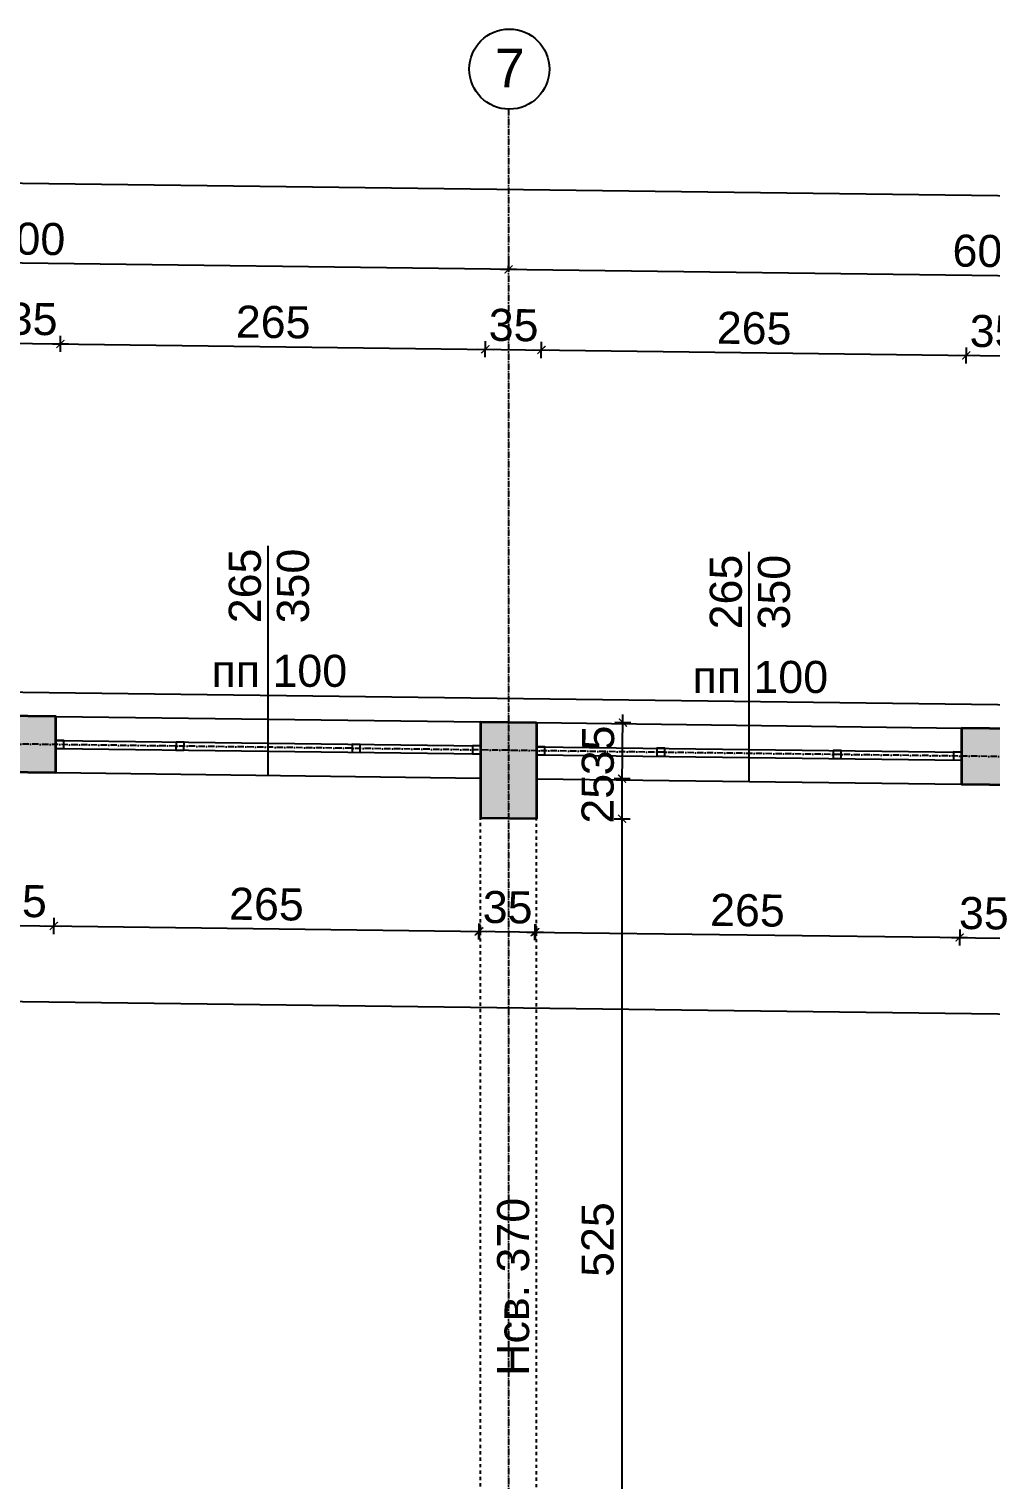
# Model space of a CAD drawing. Header units: inches. Extents: x -72385 to 39588, y -6525 to 66685.
# Drawn here: x -48684 to -48084, y 9605 to 10510 of the extents above; entities that cross this region are included whole.
import ezdxf

# ---------------------------------------------------------------- set-up
doc = ezdxf.new("R2010")
doc.units = ezdxf.units.IN
doc.header["$MEASUREMENT"] = 0
doc.linetypes.add('DashDot', pattern=[0.6, 0.4, -0.1, 0, -0.1])
doc.linetypes.add('Hidden', pattern=[0.4, 0.2, -0.2])
for name, color, linetype, lineweight in [('Изгледни линии', 253, 'Continuous', 25), ('Надписи Hсв', 252, 'Continuous', 25), ('Надписи коти външни', 252, 'Continuous', 25), ('Надписи коти вътрешни', 252, 'Continuous', 25), ('Надписи Оси', 252, 'Continuous', 25), ('Надписи прозорци', 252, 'Continuous', 25), ('Оси', 252, 'DashDot', 25), ('Прозорци', 251, 'Continuous', 25), ('Пунктир', 253, 'Hidden', 25), ('Разрезни линии', 7, 'Continuous', 35), ('Щрих стени', 254, 'Continuous', 25)]:
    doc.layers.add(name, color=color, linetype=linetype, lineweight=lineweight)
doc.styles.add('Arial Regular', font='arial.ttf')
doc.styles.get("Standard").update_dxf_attribs({"font": 'arial.ttf'})
doc.dimstyles.new('Annotative', dxfattribs={"dimscale": 0, "dimtxt": 20, "dimasz": 5, "dimexe": 5, "dimexo": 5, "dimgap": 5, "dimtad": 1, "dimdec": 0, "dimzin": 0, "dimdsep": 46, "dimtxsty": 'Standard', "dimblk": 'ARCHTICK', "dimcen": 5, "dimdle": 5, "dimadec": 0, "dimazin": 0, "dimtfac": 1, "dimtdec": 0, "dimtofl": 0, "dimtmove": 0, "dimatfit": 3, "dimldrblk": 'ARCHTICK', "dimfxl": 5, "dimfxlon": 1, "dimtolj": 1, "dimtzin": 0, "dimarcsym": 1})

# ---------------------------------------------------------------- blocks, each defined once
blk = doc.blocks.new('_ArchTick')
at = {"color": 0, "linetype": 'ByBlock', "const_width": 0.15}
blk.add_lwpolyline([(-0.5, -0.5), (0.5, 0.5)], dxfattribs=at)
blk = doc.blocks.new('*D609')
at = {"layer": 'Defpoints', "color": 0, "ltscale": 50, "transparency": 16777216}
for p in [(-51367.34, 10080.39), (-47202.34, 10027.37), (-47204.16, 9884.3)]:
    blk.add_point(p, dxfattribs=at)
at = {"layer": 'Надписи коти вътрешни', "color": 0, "lineweight": -2, "ltscale": 50, "transparency": 16777216}
for p, q in [((-51369.1, 9942.32), (-51369.22, 9932.32)), ((-51374.16, 9937.39), (-47199.16, 9884.24)), ((-47204.1, 9889.3), (-47204.22, 9879.3))]:
    blk.add_line(p, q, dxfattribs=at)
at = {"layer": 'Надписи коти вътрешни', "color": 0, "lineweight": -2, "ltscale": 50, "transparency": 16777216, "xscale": 5, "yscale": 5, "zscale": 5}
for p, rotation in [((-51369.16, 9937.32), 179.2706286525473), ((-47204.16, 9884.3), 359.2706286525473)]:
    blk.add_blockref('_ArchTick', p, dxfattribs=dict(at, rotation=rotation))
at = {"layer": 'Надписи коти вътрешни', "color": 0, "ltscale": 50, "transparency": 16777216, "insert": (-49286.47, 9926.02), "char_height": 20, "attachment_point": 5, "rotation": 359.27063}
blk.add_mtext('\\A1;4165', dxfattribs=at)
blk = doc.blocks.new('*D633')
at = {"layer": 'Defpoints', "color": 0, "ltscale": 50, "transparency": 16777216}
for p in [(-48702.34, 10046.47), (-48667.34, 10046.02), (-48668.56, 9950.31)]:
    blk.add_point(p, dxfattribs=at)
at = {"layer": 'Надписи коти вътрешни', "color": 0, "lineweight": -2, "ltscale": 50, "transparency": 16777216}
for p, q in [((-48708.56, 9950.82), (-48663.56, 9950.25)), ((-48703.49, 9955.75), (-48703.62, 9945.76)), ((-48668.49, 9955.31), (-48668.62, 9945.31))]:
    blk.add_line(p, q, dxfattribs=at)
at = {"layer": 'Надписи коти вътрешни', "color": 0, "lineweight": -2, "ltscale": 50, "transparency": 16777216, "xscale": 5, "yscale": 5, "zscale": 5}
for p, rotation in [((-48703.56, 9950.75), 179.2706286525581), ((-48668.56, 9950.31), 359.2706286525582)]:
    blk.add_blockref('_ArchTick', p, dxfattribs=dict(at, rotation=rotation))
at = {"layer": 'Надписи коти вътрешни', "color": 0, "ltscale": 50, "transparency": 16777216, "insert": (-48688.36, 9965.78), "char_height": 20, "attachment_point": 5, "rotation": 359.27063}
blk.add_mtext('\\A1;35', dxfattribs=at)
blk = doc.blocks.new('*D634')
at = {"layer": 'Defpoints', "color": 0, "ltscale": 50, "transparency": 16777216}
for p in [(-48667.34, 10046.02), (-48402.34, 10042.65), (-48403.56, 9946.94)]:
    blk.add_point(p, dxfattribs=at)
at = {"layer": 'Надписи коти вътрешни', "color": 0, "lineweight": -2, "ltscale": 50, "transparency": 16777216}
for p, q in [((-48673.56, 9950.37), (-48398.56, 9946.87)), ((-48668.49, 9955.31), (-48668.62, 9945.31)), ((-48403.49, 9951.94), (-48403.62, 9941.94))]:
    blk.add_line(p, q, dxfattribs=at)
at = {"layer": 'Надписи коти вътрешни', "color": 0, "lineweight": -2, "ltscale": 50, "transparency": 16777216, "xscale": 5, "yscale": 5, "zscale": 5}
for p, rotation in [((-48668.56, 9950.31), 179.270628652547), ((-48403.56, 9946.94), 359.270628652547)]:
    blk.add_blockref('_ArchTick', p, dxfattribs=dict(at, rotation=rotation))
at = {"layer": 'Надписи коти вътрешни', "color": 0, "ltscale": 50, "transparency": 16777216, "insert": (-48535.86, 9963.83), "char_height": 20, "attachment_point": 5, "rotation": 359.27063}
blk.add_mtext('\\A1;265', dxfattribs=at)
blk = doc.blocks.new('*D635')
at = {"layer": 'Defpoints', "color": 0, "ltscale": 50, "transparency": 16777216}
for p in [(-48402.34, 10007.64), (-48367.34, 10007.2), (-48368.11, 9946.48)]:
    blk.add_point(p, dxfattribs=at)
at = {"layer": 'Надписи коти вътрешни', "color": 0, "lineweight": -2, "ltscale": 50, "transparency": 16777216}
for p, q in [((-48403.05, 9951.93), (-48403.17, 9941.93)), ((-48368.05, 9951.48), (-48368.17, 9941.48)), ((-48408.11, 9946.99), (-48363.11, 9946.42))]:
    blk.add_line(p, q, dxfattribs=at)
at = {"layer": 'Надписи коти вътрешни', "color": 0, "lineweight": -2, "ltscale": 50, "transparency": 16777216, "xscale": 5, "yscale": 5, "zscale": 5}
for p, rotation in [((-48403.11, 9946.93), 179.2706286525403), ((-48368.11, 9946.48), 359.2706286525403)]:
    blk.add_blockref('_ArchTick', p, dxfattribs=dict(at, rotation=rotation))
at = {"layer": 'Надписи коти вътрешни', "color": 0, "ltscale": 50, "transparency": 16777216, "insert": (-48385.42, 9961.92), "char_height": 20, "attachment_point": 5, "rotation": 359.27063}
blk.add_mtext('\\A1;35', dxfattribs=at)
blk = doc.blocks.new('*D636')
at = {"layer": 'Defpoints', "color": 0, "ltscale": 50, "transparency": 16777216}
for p in [(-48367.34, 10042.2), (-48102.34, 10038.83), (-48103.56, 9943.12)]:
    blk.add_point(p, dxfattribs=at)
at = {"layer": 'Надписи коти вътрешни', "color": 0, "lineweight": -2, "ltscale": 50, "transparency": 16777216}
for p, q in [((-48368.49, 9951.49), (-48368.62, 9941.49)), ((-48373.56, 9946.55), (-48098.56, 9943.05)), ((-48103.49, 9948.12), (-48103.62, 9938.12))]:
    blk.add_line(p, q, dxfattribs=at)
at = {"layer": 'Надписи коти вътрешни', "color": 0, "lineweight": -2, "ltscale": 50, "transparency": 16777216, "xscale": 5, "yscale": 5, "zscale": 5}
for p, rotation in [((-48368.56, 9946.49), 179.270628652547), ((-48103.56, 9943.12), 359.270628652547)]:
    blk.add_blockref('_ArchTick', p, dxfattribs=dict(at, rotation=rotation))
at = {"layer": 'Надписи коти вътрешни', "color": 0, "ltscale": 50, "transparency": 16777216, "insert": (-48235.86, 9960.01), "char_height": 20, "attachment_point": 5, "rotation": 359.27063}
blk.add_mtext('\\A1;265', dxfattribs=at)
blk = doc.blocks.new('*D637')
at = {"layer": 'Defpoints', "color": 0, "ltscale": 50, "transparency": 16777216}
for p in [(-48102.34, 10038.83), (-48067.34, 10038.38), (-48068.56, 9942.67)]:
    blk.add_point(p, dxfattribs=at)
at = {"layer": 'Надписи коти вътрешни', "color": 0, "lineweight": -2, "ltscale": 50, "transparency": 16777216}
for p, q in [((-48108.56, 9943.18), (-48063.56, 9942.61)), ((-48103.49, 9948.12), (-48103.62, 9938.12)), ((-48068.49, 9947.67), (-48068.62, 9937.67))]:
    blk.add_line(p, q, dxfattribs=at)
at = {"layer": 'Надписи коти вътрешни', "color": 0, "lineweight": -2, "ltscale": 50, "transparency": 16777216, "xscale": 5, "yscale": 5, "zscale": 5}
for p, rotation in [((-48103.56, 9943.12), 179.2706286525581), ((-48068.56, 9942.67), 359.2706286525582)]:
    blk.add_blockref('_ArchTick', p, dxfattribs=dict(at, rotation=rotation))
at = {"layer": 'Надписи коти вътрешни', "color": 0, "ltscale": 50, "transparency": 16777216, "insert": (-48088.36, 9958.14), "char_height": 20, "attachment_point": 5, "rotation": 359.27063}
blk.add_mtext('\\A1;35', dxfattribs=at)
blk = doc.blocks.new('*D994')
at = {"layer": 'Defpoints', "color": 0, "ltscale": 50, "transparency": 16777216}
for p in [(-48367.34, 10017.2), (-48314, 10017.2), (-48367.34, 9492.16)]:
    blk.add_point(p, dxfattribs=at)
at = {"layer": 'Надписи коти вътрешни', "color": 0, "lineweight": -2, "ltscale": 50, "transparency": 16777216}
for p, q in [((-48314, 9487.16), (-48314, 10022.2)), ((-48319, 10017.2), (-48309, 10017.2)), ((-48319, 9492.16), (-48309, 9492.16))]:
    blk.add_line(p, q, dxfattribs=at)
at = {"layer": 'Надписи коти вътрешни', "color": 0, "lineweight": -2, "ltscale": 50, "transparency": 16777216, "xscale": 5, "yscale": 5, "zscale": 5}
for p, rotation in [((-48314, 10017.2), 90), ((-48314, 9492.16), 270)]:
    blk.add_blockref('_ArchTick', p, dxfattribs=dict(at, rotation=rotation))
at = {"layer": 'Надписи коти вътрешни', "color": 0, "ltscale": 50, "transparency": 16777216, "insert": (-48329.21, 9754.68), "char_height": 20, "attachment_point": 5, "rotation": 90}
blk.add_mtext('\\A1;525', dxfattribs=at)
blk = doc.blocks.new('*D995')
at = {"layer": 'Defpoints', "color": 0, "ltscale": 50, "transparency": 16777216}
for p in [(-48367.34, 10042.2), (-48314, 10042.2), (-48367.34, 10017.2)]:
    blk.add_point(p, dxfattribs=at)
at = {"layer": 'Надписи коти вътрешни', "color": 0, "lineweight": -2, "ltscale": 50, "transparency": 16777216}
for p, q in [((-48319, 10042.2), (-48309, 10042.2)), ((-48314, 10012.2), (-48314, 10047.2)), ((-48319, 10017.2), (-48309, 10017.2))]:
    blk.add_line(p, q, dxfattribs=at)
at = {"layer": 'Надписи коти вътрешни', "color": 0, "lineweight": -2, "ltscale": 50, "transparency": 16777216, "xscale": 5, "yscale": 5, "zscale": 5}
for p, rotation in [((-48314, 10042.2), 90), ((-48314, 10017.2), 270)]:
    blk.add_blockref('_ArchTick', p, dxfattribs=dict(at, rotation=rotation))
at = {"layer": 'Надписи коти вътрешни', "color": 0, "ltscale": 50, "transparency": 16777216, "insert": (-48329.21, 10029.7), "char_height": 20, "attachment_point": 5, "rotation": 90}
blk.add_mtext('\\A1;25', dxfattribs=at)
blk = doc.blocks.new('*D6159')
at = {"layer": 'Defpoints', "color": 0, "ltscale": 50, "transparency": 16777216}
for p in [(-48664.38, 10313.5), (-48702.34, 10081.47), (-48667.34, 10081.02)]:
    blk.add_point(p, dxfattribs=at)
at = {"layer": 'Надписи коти външни', "color": 0, "lineweight": -2, "ltscale": 50, "transparency": 16777216}
for p, q in [((-48704.38, 10314.01), (-48659.38, 10313.44)), ((-48699.44, 10308.95), (-48699.31, 10318.95)), ((-48664.44, 10308.5), (-48664.31, 10318.5))]:
    blk.add_line(p, q, dxfattribs=at)
at = {"layer": 'Надписи коти външни', "color": 0, "lineweight": -2, "ltscale": 50, "transparency": 16777216, "xscale": 5, "yscale": 5, "zscale": 5}
for p, rotation in [((-48699.38, 10313.95), 179.2706286525463), ((-48664.38, 10313.5), 359.2706286525462)]:
    blk.add_blockref('_ArchTick', p, dxfattribs=dict(at, rotation=rotation))
at = {"layer": 'Надписи коти външни', "color": 0, "ltscale": 50, "transparency": 16777216, "insert": (-48681.68, 10328.94), "char_height": 20, "attachment_point": 5, "rotation": 359.27063}
blk.add_mtext('\\A1;35', dxfattribs=at)
blk = doc.blocks.new('*D6160')
at = {"layer": 'Defpoints', "color": 0, "ltscale": 50, "transparency": 16777216}
for p in [(-48399.38, 10310.13), (-48667.34, 10081.02), (-48402.34, 10077.65)]:
    blk.add_point(p, dxfattribs=at)
at = {"layer": 'Надписи коти външни', "color": 0, "lineweight": -2, "ltscale": 50, "transparency": 16777216}
for p, q in [((-48669.38, 10313.57), (-48394.38, 10310.07)), ((-48664.44, 10308.5), (-48664.31, 10318.5)), ((-48399.44, 10305.13), (-48399.31, 10315.13))]:
    blk.add_line(p, q, dxfattribs=at)
at = {"layer": 'Надписи коти външни', "color": 0, "lineweight": -2, "ltscale": 50, "transparency": 16777216, "xscale": 5, "yscale": 5, "zscale": 5}
for p, rotation in [((-48664.38, 10313.5), 179.2706286525454), ((-48399.38, 10310.13), 359.2706286525454)]:
    blk.add_blockref('_ArchTick', p, dxfattribs=dict(at, rotation=rotation))
at = {"layer": 'Надписи коти външни', "color": 0, "ltscale": 50, "transparency": 16777216, "insert": (-48531.68, 10327.03), "char_height": 20, "attachment_point": 5, "rotation": 359.27063}
blk.add_mtext('\\A1;265', dxfattribs=at)
blk = doc.blocks.new('*D6161')
at = {"layer": 'Defpoints', "color": 0, "ltscale": 50, "transparency": 16777216}
for p in [(-48364.38, 10309.68), (-48402.34, 10077.65), (-48367.34, 10077.2)]:
    blk.add_point(p, dxfattribs=at)
at = {"layer": 'Надписи коти външни', "color": 0, "lineweight": -2, "ltscale": 50, "transparency": 16777216}
for p, q in [((-48399.44, 10305.13), (-48399.31, 10315.13)), ((-48364.44, 10304.68), (-48364.31, 10314.68)), ((-48404.38, 10310.19), (-48359.38, 10309.62))]:
    blk.add_line(p, q, dxfattribs=at)
at = {"layer": 'Надписи коти външни', "color": 0, "lineweight": -2, "ltscale": 50, "transparency": 16777216, "xscale": 5, "yscale": 5, "zscale": 5}
for p, rotation in [((-48399.38, 10310.13), 179.2706286525463), ((-48364.38, 10309.68), 359.2706286525462)]:
    blk.add_blockref('_ArchTick', p, dxfattribs=dict(at, rotation=rotation))
at = {"layer": 'Надписи коти външни', "color": 0, "ltscale": 50, "transparency": 16777216, "insert": (-48381.68, 10325.12), "char_height": 20, "attachment_point": 5, "rotation": 359.27063}
blk.add_mtext('\\A1;35', dxfattribs=at)
blk = doc.blocks.new('*D6162')
at = {"layer": 'Defpoints', "color": 0, "ltscale": 50, "transparency": 16777216}
for p in [(-48099.38, 10306.31), (-48367.34, 10077.2), (-48102.34, 10073.83)]:
    blk.add_point(p, dxfattribs=at)
at = {"layer": 'Надписи коти външни', "color": 0, "lineweight": -2, "ltscale": 50, "transparency": 16777216}
for p, q in [((-48364.44, 10304.68), (-48364.31, 10314.68)), ((-48099.44, 10301.31), (-48099.31, 10311.31)), ((-48369.38, 10309.75), (-48094.38, 10306.25))]:
    blk.add_line(p, q, dxfattribs=at)
at = {"layer": 'Надписи коти външни', "color": 0, "lineweight": -2, "ltscale": 50, "transparency": 16777216, "xscale": 5, "yscale": 5, "zscale": 5}
for p, rotation in [((-48364.38, 10309.68), 179.270628652547), ((-48099.38, 10306.31), 359.270628652547)]:
    blk.add_blockref('_ArchTick', p, dxfattribs=dict(at, rotation=rotation))
at = {"layer": 'Надписи коти външни', "color": 0, "ltscale": 50, "transparency": 16777216, "insert": (-48231.68, 10323.21), "char_height": 20, "attachment_point": 5, "rotation": 359.27063}
blk.add_mtext('\\A1;265', dxfattribs=at)
blk = doc.blocks.new('*D6149')
at = {"layer": 'Defpoints', "color": 0, "ltscale": 50, "transparency": 16777216}
for p in [(-48064.38, 10305.87), (-48102.34, 10073.83), (-48067.34, 10073.38)]:
    blk.add_point(p, dxfattribs=at)
at = {"layer": 'Надписи коти външни', "color": 0, "lineweight": -2, "ltscale": 50, "transparency": 16777216}
for p, q in [((-48099.44, 10301.31), (-48099.31, 10311.31)), ((-48104.38, 10306.37), (-48059.38, 10305.8)), ((-48064.44, 10300.87), (-48064.31, 10310.87))]:
    blk.add_line(p, q, dxfattribs=at)
at = {"layer": 'Надписи коти външни', "color": 0, "lineweight": -2, "ltscale": 50, "transparency": 16777216, "xscale": 5, "yscale": 5, "zscale": 5}
for p, rotation in [((-48099.38, 10306.31), 179.2706286525463), ((-48064.38, 10305.87), 359.2706286525462)]:
    blk.add_blockref('_ArchTick', p, dxfattribs=dict(at, rotation=rotation))
at = {"layer": 'Надписи коти външни', "color": 0, "ltscale": 50, "transparency": 16777216, "insert": (-48081.68, 10321.31), "char_height": 20, "attachment_point": 5, "rotation": 359.27063}
blk.add_mtext('\\A1;35', dxfattribs=at)
blk = doc.blocks.new('*D6208')
at = {"layer": 'Defpoints', "color": 0, "ltscale": 50, "transparency": 16777216}
for p in [(-48384.84, 10359.95), (-48384.84, 10359.95), (-47784.84, 10352.31)]:
    blk.add_point(p, dxfattribs=at)
at = {"layer": 'Надписи коти външни', "color": 0, "lineweight": -2, "ltscale": 50, "transparency": 16777216}
for p, q in [((-47779.84, 10352.25), (-48389.84, 10360.01)), ((-48384.84, 10359.95), (-48384.77, 10364.95)), ((-47784.84, 10352.31), (-47784.77, 10357.31))]:
    blk.add_line(p, q, dxfattribs=at)
at = {"layer": 'Надписи коти външни', "color": 0, "lineweight": -2, "ltscale": 50, "transparency": 16777216, "xscale": 5, "yscale": 5, "zscale": 5}
for p, rotation in [((-48384.84, 10359.95), 179.2706286525473), ((-47784.84, 10352.31), 359.2706286525473)]:
    blk.add_blockref('_ArchTick', p, dxfattribs=dict(at, rotation=rotation))
at = {"layer": 'Надписи коти външни', "color": 0, "ltscale": 50, "transparency": 16777216, "insert": (-48084.64, 10371.34), "char_height": 20, "attachment_point": 5, "rotation": 359.27063}
blk.add_mtext('\\A1;600', dxfattribs=at)
blk = doc.blocks.new('*D6209')
at = {"layer": 'Defpoints', "color": 0, "ltscale": 50, "transparency": 16777216}
for p in [(-48984.84, 10367.59), (-48984.84, 10367.59), (-48384.84, 10359.99)]:
    blk.add_point(p, dxfattribs=at)
at = {"layer": 'Надписи коти външни', "color": 0, "lineweight": -2, "ltscale": 50, "transparency": 16777216}
for p, q in [((-48379.84, 10359.93), (-48989.84, 10367.65)), ((-48984.84, 10367.59), (-48984.77, 10372.59)), ((-48384.84, 10359.99), (-48384.77, 10364.99))]:
    blk.add_line(p, q, dxfattribs=at)
at = {"layer": 'Надписи коти външни', "color": 0, "lineweight": -2, "ltscale": 50, "transparency": 16777216, "xscale": 5, "yscale": 5, "zscale": 5}
for p, rotation in [((-48984.84, 10367.59), 179.2746527504725), ((-48384.84, 10359.99), 359.2746527504724)]:
    blk.add_blockref('_ArchTick', p, dxfattribs=dict(at, rotation=rotation))
at = {"layer": 'Надписи коти външни', "color": 0, "ltscale": 50, "transparency": 16777216, "insert": (-48684.64, 10379), "char_height": 20, "attachment_point": 5, "rotation": 359.27465}
blk.add_mtext('\\A1;600', dxfattribs=at)
blk = doc.blocks.new('*D6241')
at = {"layer": 'Defpoints', "color": 0, "ltscale": 50, "transparency": 16777216}
for p in [(-40218.1, 10305.99), (-52317.34, 10127.49), (-40222.34, 9973.51)]:
    blk.add_point(p, dxfattribs=at)
at = {"layer": 'Надписи коти външни', "color": 0, "lineweight": -2, "ltscale": 50, "transparency": 16777216}
for p, q in [((-52318.1, 10460.03), (-40213.11, 10305.92)), ((-52313.17, 10454.96), (-52313.04, 10464.96)), ((-40218.17, 10300.99), (-40218.04, 10310.99))]:
    blk.add_line(p, q, dxfattribs=at)
at = {"layer": 'Надписи коти външни', "color": 0, "lineweight": -2, "ltscale": 50, "transparency": 16777216, "xscale": 5, "yscale": 5, "zscale": 5}
for p, rotation in [((-52313.1, 10459.96), 179.2706286525472), ((-40218.1, 10305.99), 359.2706286525473)]:
    blk.add_blockref('_ArchTick', p, dxfattribs=dict(at, rotation=rotation))
at = {"layer": 'Надписи коти външни', "color": 0, "ltscale": 50, "transparency": 16777216, "insert": (-46265.41, 10398.18), "char_height": 20, "attachment_point": 5, "rotation": 359.27063}
blk.add_mtext('\\A1;12095', dxfattribs=at)
blk = doc.blocks.new('*D7794')
at = {"layer": 'Defpoints', "color": 0, "ltscale": 10, "transparency": 16777216}
for p in [(-48313.55, 10077.2), (-48175.17, 10075.44), (-48175.62, 10040.44)]:
    blk.add_point(p, dxfattribs=at)
at = {"layer": 'Надписи коти вътрешни', "color": 0, "lineweight": -2, "ltscale": 10, "transparency": 16777216}
for p, q in [((-48308.55, 10077.13), (-48318.55, 10077.26)), ((-48314.06, 10037.2), (-48313.49, 10082.2)), ((-48309, 10042.14), (-48319, 10042.26))]:
    blk.add_line(p, q, dxfattribs=at)
at = {"layer": 'Надписи коти вътрешни', "color": 0, "lineweight": -2, "ltscale": 10, "transparency": 16777216, "xscale": 5, "yscale": 5, "zscale": 5}
for p, rotation in [((-48313.55, 10077.2), 89.27062865255718), ((-48314, 10042.2), 269.2706286525572)]:
    blk.add_blockref('_ArchTick', p, dxfattribs=dict(at, rotation=rotation))
at = {"layer": 'Надписи коти вътрешни', "color": 0, "ltscale": 10, "transparency": 16777216, "insert": (-48328.99, 10059.89), "char_height": 20, "attachment_point": 5, "rotation": 89.27063}
blk.add_mtext('\\A1;35', dxfattribs=at)

msp = doc.modelspace()

# ---------------------------------------------------------------- hatches: boundary and pattern name
at = {"layer": 'Щрих стени', "ltscale": 10}
h = msp.add_hatch(color=256, dxfattribs=at)
h.dxf.hatch_style = 1
h.paths.add_polyline_path([(-47467.34, 10065.75), (-47502.34, 10066.19), (-47502.34, 10031.19), (-47467.34, 10030.74)])
h.paths.add_polyline_path([(-47767.34, 10069.57), (-47802.34, 10070.01), (-47802.34, 10010.01), (-47767.34, 10009.56)])
h.paths.add_polyline_path([(-48067.34, 10073.38), (-48102.34, 10073.83), (-48102.34, 10038.83), (-48067.34, 10038.38)])
h.paths.add_polyline_path([(-48367.34, 10077.2), (-48402.34, 10077.65), (-48402.34, 10017.64), (-48367.34, 10017.2)])
h.paths.add_polyline_path([(-48667.34, 10081.02), (-48702.34, 10081.47), (-48702.34, 10046.47), (-48667.34, 10046.02)])
h.paths.add_polyline_path([(-48967.34, 10084.84), (-49002.34, 10085.29), (-49002.34, 10025.28), (-48967.34, 10024.84)])
h.paths.add_polyline_path([(-49267.34, 10088.66), (-49302.34, 10089.11), (-49302.34, 10054.1), (-49267.34, 10053.66)])
h.paths.add_polyline_path([(-49567.34, 10092.48), (-49602.34, 10092.93), (-49602.34, 10032.92), (-49567.34, 10032.48)])
h.paths.add_polyline_path([(-49867.34, 10096.3), (-49902.34, 10096.74), (-49902.34, 10061.74), (-49867.34, 10061.3)])
h.paths.add_polyline_path([(-50167.34, 10100.12), (-50202.34, 10100.56), (-50202.34, 10040.56), (-50167.34, 10040.11)])
h.paths.add_polyline_path([(-50467.34, 10103.94), (-50502.34, 10104.38), (-50502.34, 10069.38), (-50467.34, 10068.93)])
h.paths.add_polyline_path([(-50767.34, 10107.76), (-50802.34, 10108.2), (-50802.34, 10048.2), (-50767.34, 10047.75)])
h.paths.add_polyline_path([(-51067.34, 10111.58), (-51102.34, 10112.02), (-51102.34, 10077.02), (-51067.34, 10076.57)])

# ---------------------------------------------------------------- linework, layer by layer
at = {"layer": 'Изгледни линии', "ltscale": 50}
for p, q in [((-51382.34, 10130.59), (-46572.34, 10069.35)), ((-48667.34, 10081.02), (-48402.34, 10077.65)), ((-48367.34, 10077.2), (-48102.34, 10073.83)), ((-48667.34, 10046.02), (-48402.34, 10042.65)), ((-48367.34, 10042.2), (-48102.34, 10038.83))]:
    msp.add_line(p, q, dxfattribs=at)
at = {"layer": 'Надписи Оси', "ltscale": 50}
msp.add_circle((-48384.4, 10484.95), 25, dxfattribs=at)
at = {"layer": 'Надписи прозорци', "ltscale": 50}
for p, q in [((-48534.84, 10044.33), (-48534.84, 10187.48)), ((-48234.84, 10040.52), (-48234.84, 10183.67))]:
    msp.add_line(p, q, dxfattribs=at)
at = {"layer": 'Оси', "ltscale": 10}
for p, q in [((-48384.84, 10459.96), (-48384.84, 7859.75)), ((-39839.84, 9951.14), (-52699.84, 10114.86))]:
    msp.add_line(p, q, dxfattribs=at)
at = {"layer": 'Прозорци', "ltscale": 50}
for p, q in [((-48667.34, 10066.02), (-48402.34, 10062.65)), ((-48667.34, 10061.02), (-48402.34, 10057.65)), ((-48367.34, 10062.2), (-48102.34, 10058.83)), ((-48367.34, 10057.2), (-48102.34, 10053.83))]:
    msp.add_line(p, q, dxfattribs=at)
for points in [[(-48667.34, 10061.02), (-48662.34, 10060.96), (-48662.27, 10065.96), (-48667.27, 10066.02), (-48667.34, 10061.02)], [(-48592.35, 10060.07), (-48587.35, 10060), (-48587.29, 10065), (-48592.29, 10065.07), (-48592.35, 10060.07)], [(-48482.39, 10058.67), (-48477.39, 10058.6), (-48477.33, 10063.6), (-48482.32, 10063.67), (-48482.39, 10058.67)], [(-48407.4, 10057.72), (-48402.4, 10057.65), (-48402.34, 10062.65), (-48407.34, 10062.72), (-48407.4, 10057.72)], [(-48367.34, 10057.2), (-48362.34, 10057.14), (-48362.27, 10062.14), (-48367.27, 10062.2), (-48367.34, 10057.2)], [(-48292.35, 10056.25), (-48287.35, 10056.18), (-48287.29, 10061.18), (-48292.29, 10061.25), (-48292.35, 10056.25)], [(-48182.39, 10054.85), (-48177.39, 10054.78), (-48177.33, 10059.78), (-48182.32, 10059.85), (-48182.39, 10054.85)], [(-48107.4, 10053.9), (-48102.4, 10053.83), (-48102.34, 10058.83), (-48107.34, 10058.9), (-48107.4, 10053.9)]]:
    msp.add_lwpolyline(points, dxfattribs=at)
at = {"layer": 'Пунктир', "ltscale": 10}
for p, q in [((-48402.34, 9492.6), (-48402.34, 10017.64)), ((-48367.34, 9492.16), (-48367.34, 10017.2))]:
    msp.add_line(p, q, dxfattribs=at)
at = {"layer": 'Разрезни линии', "ltscale": 50}
for p, q in [((-48402.34, 10077.65), (-48367.34, 10077.2)), ((-48402.34, 10077.65), (-48402.34, 10017.64)), ((-48367.34, 10077.2), (-48367.34, 10017.2)), ((-48367.34, 10017.2), (-48402.34, 10017.64))]:
    msp.add_line(p, q, dxfattribs=at)
for points in [[(-48702.34, 10081.47), (-48702.34, 10046.47), (-48667.34, 10046.02), (-48667.34, 10081.02)], [(-48102.34, 10073.83), (-48102.34, 10038.83), (-48067.34, 10038.38), (-48067.34, 10073.38)]]:
    msp.add_lwpolyline(points, close=True, dxfattribs=at)

# ---------------------------------------------------------------- texts
at = {"layer": 'Надписи Hсв', "ltscale": 100, "insert": (-48392.04, 9669.63), "char_height": 20, "width": 180.4891, "attachment_point": 1, "rotation": 90, "style": 'Arial Regular'}
msp.add_mtext('\\pxt8;Hсв. 370', dxfattribs=at)
at = {"layer": 'Надписи Оси', "ltscale": 100, "insert": (-48397.72, 10497.67), "char_height": 24, "width": 27.2128, "attachment_point": 1, "style": 'Arial Regular'}
msp.add_mtext('\\pxqc;7', dxfattribs=at)
at = {"layer": 'Надписи прозорци', "ltscale": 100, "char_height": 20, "width": 180.4891, "attachment_point": 1, "rotation": 90, "style": 'Arial Regular'}
for s, insert in [('265', (-48559.35, 10139.19)), ('350', (-48529.35, 10139.11)), ('265', (-48259.35, 10135.37)), ('350', (-48229.35, 10135.29))]:
    msp.add_mtext(s, dxfattribs=dict(at, insert=insert))
at = {"layer": 'Надписи прозорци', "ltscale": 100, "char_height": 20, "width": 180.4891, "attachment_point": 1, "style": 'Arial Regular'}
for insert in [(-48570.15, 10119.53), (-48270.15, 10115.71)]:
    msp.add_mtext('пп 100', dxfattribs=dict(at, insert=insert))

# ---------------------------------------------------------------- dimensions: what is measured, and where the dimension line sits
at = {"layer": 'Надписи коти външни', "ltscale": 50}
dim = msp.add_aligned_dim(p1=(-52317.34, 10127.49), p2=(-40222.34, 9973.51), distance=332.5, text='12095', dimstyle='Annotative', override={"dimscale": 0, "dimtix": 0, "dimtofl": 0, "dimtmove": 0, "dimatfit": 3}, dxfattribs=at)
dim.commit()
dim.dimension.update_dxf_attribs({"geometry": '*D6241', "text_midpoint": (-46265.41, 10398.18)})
for p1, p2, distance, picture, middle in [((-48384.84, 10359.99), (-48984.84, 10367.59), 0, '*D6209', (-48684.64, 10379)), ((-47784.84, 10352.31), (-48384.84, 10359.95), 0, '*D6208', (-48084.64, 10371.34)), ((-48667.34, 10081.02), (-48402.34, 10077.65), 232.5, '*D6160', (-48531.68, 10327.03)), ((-48367.34, 10077.2), (-48102.34, 10073.83), 232.5, '*D6162', (-48231.68, 10323.21))]:
    dim = msp.add_aligned_dim(p1=p1, p2=p2, distance=distance, dimstyle='Annotative', override={"dimscale": 0, "dimtix": 0, "dimtofl": 0, "dimtmove": 0, "dimatfit": 3}, dxfattribs=at)
    dim.commit()
    dim.dimension.update_dxf_attribs({"geometry": picture, "text_midpoint": middle})
for base, p1, p2, picture, middle in [((-48664.38, 10313.5), (-48702.34, 10081.47), (-48667.34, 10081.02), '*D6159', (-48681.88, 10313.73)), ((-48364.38, 10309.68), (-48402.34, 10077.65), (-48367.34, 10077.2), '*D6161', (-48381.88, 10309.91)), ((-48064.38, 10305.87), (-48102.34, 10073.83), (-48067.34, 10073.38), '*D6149', (-48081.88, 10306.09))]:
    dim = msp.add_linear_dim(base=base, p1=p1, p2=p2, angle=359.27063, dimstyle='Annotative', override={"dimscale": 0, "dimtix": 0, "dimtofl": 0, "dimtmove": 0, "dimatfit": 3}, dxfattribs=at)
    dim.commit()
    dim.dimension.update_dxf_attribs({"geometry": picture, "text_midpoint": middle, "dimtype": 129})
at = {"layer": 'Надписи коти вътрешни', "ltscale": 50}
for p1, p2, distance, picture, middle in [((-51367.34, 10080.39), (-47202.34, 10027.37), -143.08, '*D609', (-49286.47, 9926.02)), ((-48667.34, 10046.02), (-48402.34, 10042.65), -95.72, '*D634', (-48535.86, 9963.83)), ((-48367.34, 10042.2), (-48102.34, 10038.83), -95.72, '*D636', (-48235.86, 9960.01))]:
    dim = msp.add_aligned_dim(p1=p1, p2=p2, distance=distance, dimstyle='Annotative', override={"dimscale": 0, "dimtix": 0, "dimtofl": 0, "dimtmove": 0, "dimatfit": 3}, dxfattribs=at)
    dim.commit()
    dim.dimension.update_dxf_attribs({"geometry": picture, "text_midpoint": middle})
at = {"layer": 'Надписи коти вътрешни', "ltscale": 10}
dim = msp.add_linear_dim(base=(-48313.55, 10077.2), p1=(-48175.62, 10040.44), p2=(-48175.17, 10075.44), angle=89.27063, dimstyle='Annotative', override={"dimscale": 0, "dimtix": 0, "dimtofl": 0, "dimtmove": 0, "dimatfit": 3}, dxfattribs=at)
dim.commit()
dim.dimension.update_dxf_attribs({"geometry": '*D7794', "text_midpoint": (-48313.77, 10059.7), "dimtype": 129})
at = {"layer": 'Надписи коти вътрешни', "ltscale": 50}
for base, p1, p2, angle, picture, middle in [((-48668.56, 9950.31), (-48702.34, 10046.47), (-48667.34, 10046.02), 359.27063, '*D633', (-48688.56, 9950.56)), ((-48314, 10042.2), (-48367.34, 10017.2), (-48367.34, 10042.2), 90, '*D995', (-48314, 10029.7)), ((-48068.56, 9942.67), (-48102.34, 10038.83), (-48067.34, 10038.38), 359.27063, '*D637', (-48088.56, 9942.93)), ((-48368.11, 9946.48), (-48402.34, 10007.64), (-48367.34, 10007.2), 359.27063, '*D635', (-48385.61, 9946.71))]:
    dim = msp.add_linear_dim(base=base, p1=p1, p2=p2, angle=angle, dimstyle='Annotative', override={"dimscale": 0, "dimtix": 0, "dimtofl": 0, "dimtmove": 0, "dimatfit": 3}, dxfattribs=at)
    dim.commit()
    dim.dimension.update_dxf_attribs({"geometry": picture, "text_midpoint": middle, "dimtype": 129})
dim = msp.add_linear_dim(base=(-48314, 10017.2), p1=(-48367.34, 9492.16), p2=(-48367.34, 10017.2), angle=90, dimstyle='Annotative', override={"dimscale": 0, "dimtix": 0, "dimtofl": 0, "dimtmove": 0, "dimatfit": 3}, dxfattribs=at)
dim.commit()
dim.dimension.update_dxf_attribs({"geometry": '*D994', "text_midpoint": (-48329.21, 9754.68)})

doc.saveas('drawing.dxf')
